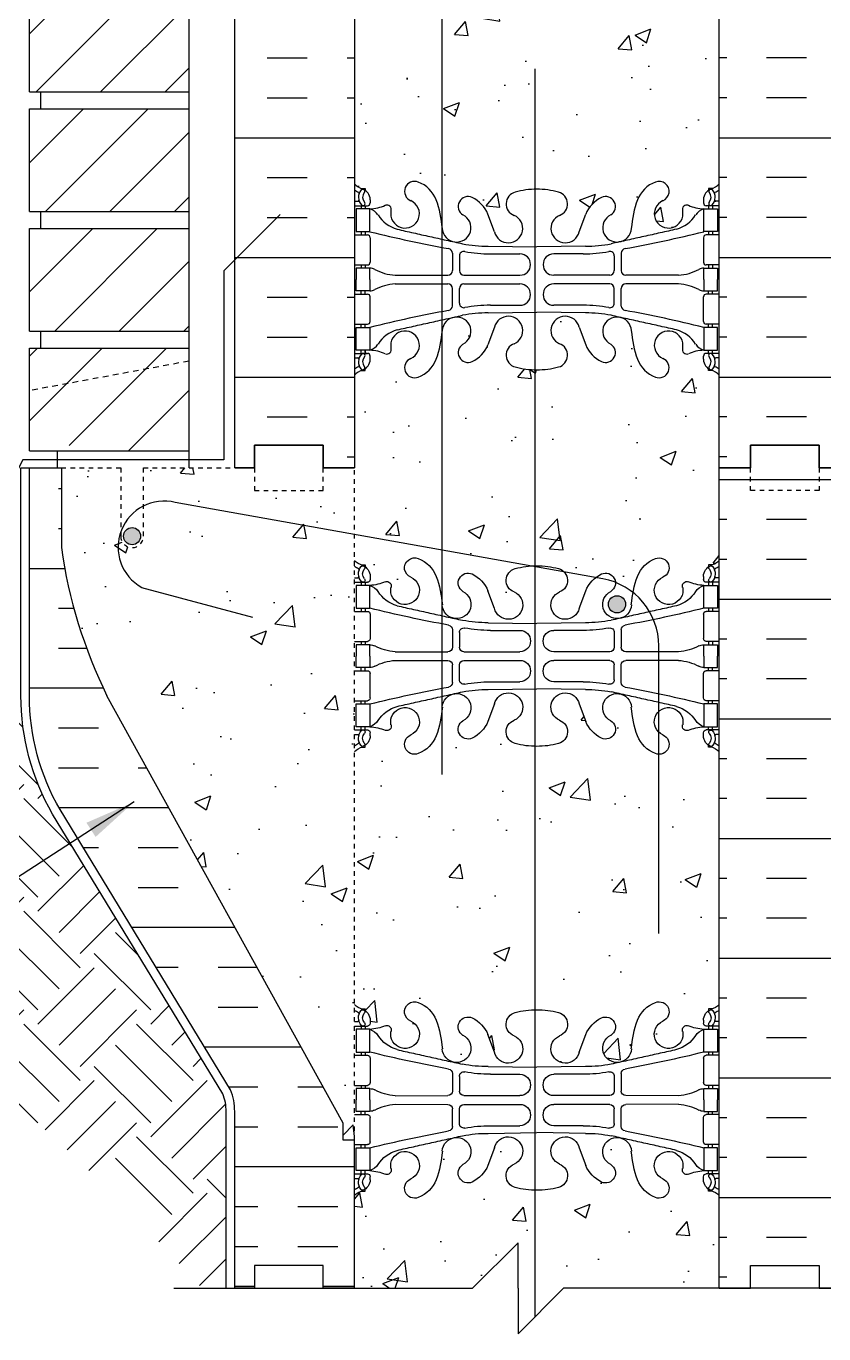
# Model space of a CAD drawing. Header units: inches. Extents: x 16 to 68.3, y 21.2 to 93.9.
# Drawn here: x 34.81 to 52.3, y 37.93 to 66.62 of the extents above; entities that cross this region are included whole.
import ezdxf

# ---------------------------------------------------------------- set-up
doc = ezdxf.new("R2010")
doc.units = ezdxf.units.IN
doc.header["$LTSCALE"] = 0.5
doc.header["$MEASUREMENT"] = 0
doc.linetypes.add('DASHED2', pattern=[0.375, 0.25, -0.125])
doc.linetypes.add('HIDDEN2', pattern=[0.1875, 0.125, -0.0625])
for name, color, linetype in [('HATCH', 12, 'Continuous'), ('Hidden2', 12, 'HIDDEN2'), ('line25', 2, 'Continuous'), ('LINE3', 3, 'Continuous'), ('LINE50', 5, 'Continuous'), ('LINE9', 9, 'Continuous'), ('TEXT', 4, 'Continuous'), ('Web_Edge', 9, 'Continuous')]:
    doc.layers.add(name, color=color, linetype=linetype)
doc.styles.add('DIM', font='romans.shx', dxfattribs={"width": 0.7})
doc.dimstyles.new('ext_12', dxfattribs={"dimscale": 12, "dimtxt": 0.09375, "dimasz": 0.09375, "dimexe": 0.09375, "dimexo": 0.0625, "dimgap": 0.0625, "dimtad": 1, "dimdec": 1, "dimzin": 3, "dimdsep": 46, "dimlunit": 4, "dimtxsty": 'DIM', "dimcen": 0.09, "dimdle": 0.09375, "dimclrt": 4, "dimadec": 0, "dimazin": 0, "dimtfac": 1, "dimtdec": 1, "dimtmove": 2, "dimatfit": 3, "dimfxl": 0, "dimfrac": 2, "dimtolj": 1, "dimtzin": 0, "dimarcsym": 0})

# ---------------------------------------------------------------- blocks, each defined once
blk = doc.blocks.new('8 web')
at = {"layer": 'Web_Edge'}
for p, q in [((-3.854, 6.868), (-3.764, 6.868)), ((-3.764, 6.868), (-3.764, 6.827)), ((-3.654, 6.619), (-3.654, 6.552)), ((3.654, 6.619), (3.654, 6.552)), ((3.854, 6.868), (3.764, 6.868)), ((3.764, 6.868), (3.764, 6.827)), ((-4, 6.589), (-3.922, 6.589)), ((-4, 6.489), (-3.716, 6.489)), ((-3.854, 6.489), (-3.854, 6.419)), ((-3.764, 6.489), (-3.764, 6.419)), ((4, 6.489), (3.716, 6.489)), ((3.764, 6.489), (3.764, 6.419)), ((3.854, 6.489), (3.854, 6.419)), ((4, 6.589), (3.922, 6.589)), ((-0.929, 5.917), (-1.071, 6.304)), ((0.929, 5.917), (1.071, 6.304)), ((-4, 5.849), (-3.716, 5.849)), ((-3.854, 5.919), (-3.854, 5.849)), ((-3.764, 5.919), (-3.764, 5.849)), ((-3.654, 5.787), (-3.654, 5.252)), ((3.654, 5.787), (3.654, 5.252)), ((4, 5.849), (3.716, 5.849)), ((3.764, 5.919), (3.764, 5.849)), ((3.854, 5.919), (3.854, 5.849)), ((-1.067, 5.601), (0, 5.586)), ((1.067, 5.601), (0, 5.586)), ((-4, 5.189), (-3.716, 5.189)), ((-3.854, 5.189), (-3.854, 5.119)), ((-3.764, 5.189), (-3.764, 5.119)), ((-1.852, 5.45), (-1.852, 5.065)), ((-1.699, 5.387), (-1.699, 5.065)), ((-1.019, 5.433), (-0.372, 5.433)), ((1.019, 5.433), (0.372, 5.433)), ((1.699, 5.387), (1.699, 5.065)), ((1.852, 5.45), (1.852, 5.065)), ((4, 5.189), (3.716, 5.189)), ((3.764, 5.189), (3.764, 5.119)), ((3.854, 5.189), (3.854, 5.119)), ((-3.106, 4.964), (-1.952, 4.965)), ((-1.599, 4.965), (-0.372, 4.965)), ((1.599, 4.965), (0.372, 4.965)), ((3.106, 4.964), (1.952, 4.965)), ((-3.854, 4.549), (-3.854, 4.619)), ((-3.764, 4.549), (-3.764, 4.619)), ((-3.106, 4.775), (-1.952, 4.774)), ((-1.852, 4.289), (-1.852, 4.674)), ((-1.699, 4.351), (-1.699, 4.674)), ((-1.599, 4.774), (-0.372, 4.774)), ((1.599, 4.774), (0.372, 4.774)), ((1.699, 4.351), (1.699, 4.674)), ((1.852, 4.289), (1.852, 4.674)), ((3.106, 4.775), (1.952, 4.774)), ((3.764, 4.549), (3.764, 4.619)), ((3.854, 4.549), (3.854, 4.619)), ((-4, 4.549), (-3.716, 4.549)), ((-3.654, 3.952), (-3.654, 4.487)), ((-1.019, 4.305), (-0.372, 4.305)), ((1.019, 4.305), (0.372, 4.305)), ((3.654, 3.952), (3.654, 4.487)), ((4, 4.549), (3.716, 4.549)), ((-1.067, 4.138), (0, 4.153)), ((1.067, 4.138), (0, 4.153)), ((-4, 3.889), (-3.716, 3.889)), ((-3.854, 3.819), (-3.854, 3.889)), ((-3.764, 3.819), (-3.764, 3.889)), ((-0.929, 3.822), (-1.071, 3.435)), ((0.929, 3.822), (1.071, 3.435)), ((4, 3.889), (3.716, 3.889)), ((3.764, 3.819), (3.764, 3.889)), ((3.854, 3.819), (3.854, 3.889)), ((-4, 3.249), (-3.716, 3.249)), ((-3.854, 3.249), (-3.854, 3.319)), ((-3.764, 3.249), (-3.764, 3.319)), ((-3.654, 3.119), (-3.654, 3.187)), ((3.654, 3.119), (3.654, 3.187)), ((4, 3.249), (3.716, 3.249)), ((3.764, 3.249), (3.764, 3.319)), ((3.854, 3.249), (3.854, 3.319)), ((-4, 3.149), (-3.922, 3.149)), ((-3.854, 2.871), (-3.764, 2.871)), ((-3.764, 2.871), (-3.764, 2.912)), ((3.764, 2.871), (3.764, 2.912)), ((3.854, 2.871), (3.764, 2.871)), ((4, 3.149), (3.922, 3.149)), ((-4, -3.149), (-3.922, -3.149)), ((-3.854, -2.871), (-3.764, -2.871)), ((-3.764, -2.871), (-3.764, -2.912)), ((-3.654, -3.119), (-3.654, -3.187)), ((3.654, -3.119), (3.654, -3.187)), ((3.854, -2.871), (3.764, -2.871)), ((3.764, -2.871), (3.764, -2.912)), ((4, -3.149), (3.922, -3.149)), ((-4, -3.249), (-3.716, -3.249)), ((-3.854, -3.249), (-3.854, -3.319)), ((-3.764, -3.249), (-3.764, -3.319)), ((-0.929, -3.822), (-1.071, -3.435)), ((0.929, -3.822), (1.071, -3.435)), ((4, -3.249), (3.716, -3.249)), ((3.764, -3.249), (3.764, -3.319)), ((3.854, -3.249), (3.854, -3.319)), ((-4, -3.889), (-3.716, -3.889)), ((-3.854, -3.819), (-3.854, -3.889)), ((-3.764, -3.819), (-3.764, -3.889)), ((-3.654, -3.952), (-3.654, -4.487)), ((3.654, -3.952), (3.654, -4.487)), ((4, -3.889), (3.716, -3.889)), ((3.764, -3.819), (3.764, -3.889)), ((3.854, -3.819), (3.854, -3.889)), ((-1.852, -4.289), (-1.852, -4.674)), ((-1.067, -4.138), (0, -4.153)), ((1.067, -4.138), (0, -4.153)), ((1.852, -4.289), (1.852, -4.674)), ((-4, -4.549), (-3.716, -4.549)), ((-3.854, -4.549), (-3.854, -4.619)), ((-3.764, -4.549), (-3.764, -4.619)), ((-1.699, -4.351), (-1.699, -4.674)), ((-1.019, -4.305), (-0.372, -4.305)), ((1.019, -4.305), (0.372, -4.305)), ((1.699, -4.351), (1.699, -4.674)), ((4, -4.549), (3.716, -4.549)), ((3.764, -4.549), (3.764, -4.619)), ((3.854, -4.549), (3.854, -4.619)), ((-3.106, -4.775), (-1.952, -4.774)), ((-1.599, -4.774), (-0.372, -4.774)), ((1.599, -4.774), (0.372, -4.774)), ((3.106, -4.775), (1.952, -4.774)), ((-3.854, -5.189), (-3.854, -5.119)), ((-3.764, -5.189), (-3.764, -5.119)), ((-3.106, -4.964), (-1.952, -4.965)), ((-1.852, -5.45), (-1.852, -5.065)), ((-1.699, -5.387), (-1.699, -5.065)), ((-1.599, -4.965), (-0.372, -4.965)), ((1.599, -4.965), (0.372, -4.965)), ((1.699, -5.387), (1.699, -5.065)), ((1.852, -5.45), (1.852, -5.065)), ((3.106, -4.964), (1.952, -4.965)), ((3.764, -5.189), (3.764, -5.119)), ((3.854, -5.189), (3.854, -5.119)), ((-4, -5.189), (-3.716, -5.189)), ((-3.654, -5.787), (-3.654, -5.252)), ((-1.019, -5.433), (-0.372, -5.433)), ((1.019, -5.433), (0.372, -5.433)), ((3.654, -5.787), (3.654, -5.252)), ((4, -5.189), (3.716, -5.189)), ((-1.067, -5.601), (0, -5.586)), ((1.067, -5.601), (0, -5.586)), ((-4, -5.849), (-3.716, -5.849)), ((-3.854, -5.919), (-3.854, -5.849)), ((-3.764, -5.919), (-3.764, -5.849)), ((-0.929, -5.917), (-1.071, -6.304)), ((0.929, -5.917), (1.071, -6.304)), ((4, -5.849), (3.716, -5.849)), ((3.764, -5.919), (3.764, -5.849)), ((3.854, -5.919), (3.854, -5.849)), ((-4, -6.489), (-3.716, -6.489)), ((-4, -6.589), (-3.922, -6.589)), ((-3.854, -6.489), (-3.854, -6.419)), ((-3.764, -6.489), (-3.764, -6.419)), ((-3.654, -6.619), (-3.654, -6.552)), ((3.654, -6.619), (3.654, -6.552)), ((4, -6.489), (3.716, -6.489)), ((3.764, -6.489), (3.764, -6.419)), ((3.854, -6.489), (3.854, -6.419)), ((4, -6.589), (3.922, -6.589)), ((-3.854, -6.868), (-3.764, -6.868)), ((-3.764, -6.868), (-3.764, -6.827)), ((3.764, -6.868), (3.764, -6.827)), ((3.854, -6.868), (3.764, -6.868))]:
    blk.add_line(p, q, dxfattribs=at)
for points in [[(-3.959, 5.919), (-3.659, 5.919), (-3.659, 6.419), (-3.959, 6.419)], [(3.959, 5.919), (3.659, 5.919), (3.659, 6.419), (3.959, 6.419)], [(-3.959, 3.819), (-3.659, 3.819), (-3.659, 3.319), (-3.959, 3.319)], [(3.959, 3.819), (3.659, 3.819), (3.659, 3.319), (3.959, 3.319)], [(-3.959, -3.819), (-3.659, -3.819), (-3.659, -3.319), (-3.959, -3.319)], [(3.959, -3.819), (3.659, -3.819), (3.659, -3.319), (3.959, -3.319)], [(-3.959, -5.919), (-3.659, -5.919), (-3.659, -6.419), (-3.959, -6.419)], [(3.959, -5.919), (3.659, -5.919), (3.659, -6.419), (3.959, -6.419)]]:
    blk.add_lwpolyline(points, close=True, dxfattribs=at)
for points in [[(-3.659, 4.869), (-3.659, 5.119), (-3.959, 5.119), (-3.959, 4.869)], [(3.659, 4.869), (3.659, 5.119), (3.959, 5.119), (3.959, 4.869)], [(-3.659, 4.869), (-3.659, 4.619), (-3.959, 4.619), (-3.959, 4.869)], [(3.659, 4.869), (3.659, 4.619), (3.959, 4.619), (3.959, 4.869)], [(-3.659, -4.869), (-3.659, -4.619), (-3.959, -4.619), (-3.959, -4.869)], [(-3.659, -4.869), (-3.659, -5.119), (-3.959, -5.119), (-3.959, -4.869)], [(3.659, -4.869), (3.659, -4.619), (3.959, -4.619), (3.959, -4.869)], [(3.659, -4.869), (3.659, -5.119), (3.959, -5.119), (3.959, -4.869)]]:
    blk.add_lwpolyline(points, dxfattribs=at)
for centre, radius, start, end in [((-3.654, 7.327), 0.5, 226.2109, 250.5288), ((-2.681, 6.804), 0.22, 68.1963, 248.1963), ((-2.839, 6.375), 0.677, 21.1239, 69.3197), ((2.839, 6.375), 0.677, 110.6803, 158.8761), ((2.681, 6.804), 0.22, 291.8037, 111.8037), ((3.654, 7.327), 0.5, 289.4712, 313.7891), ((-3.654, 7.327), 0.6, 234.7832, 245.0748), ((-3.922, 6.609), 0.0196, 269.4032, 15.4901), ((-3.66, 6.674), 0.25, 140.1145, 222.4609), ((-3.916, 6.764), 0.021, 343.464, 63.9957), ((-3.818, 6.805), 0.045, 321.448, 139.1879), ((-3.904, 6.619), 0.25, 0, 70.5288), ((-3.66, 6.674), 0.16, 140.0001, 222.4609), ((-2.89, 6.313), 0.314, 168.5886, 66.1916), ((-4.43, 5.81), 2.365, 4.3895, 20.0015), ((-1.507, 6.473), 0.217, 65.5264, 238.537), ((-1.758, 6.003), 0.75, 23.6938, 62.9705), ((-0.406, 6.529), 0.268, 104.7892, 250.0338), ((-0.012, 5.096), 1.754, 89.6229, 105.2918), ((0.012, 5.096), 1.754, 74.7082, 90.3771), ((0.406, 6.529), 0.268, 289.9662, 75.2108), ((1.758, 6.003), 0.75, 117.0295, 156.3062), ((1.507, 6.473), 0.217, 301.463, 114.4736), ((4.43, 5.81), 2.365, 159.9985, 175.6105), ((2.89, 6.313), 0.314, 113.8084, 11.4114), ((3.904, 6.619), 0.25, 109.4712, 180), ((3.818, 6.805), 0.045, 40.8121, 218.552), ((3.66, 6.674), 0.16, 317.5391, 39.9999), ((3.66, 6.674), 0.25, 317.5391, 39.8855), ((3.916, 6.764), 0.021, 116.0043, 196.536), ((3.922, 6.609), 0.0196, 164.5099, 270.5968), ((3.654, 7.327), 0.6, 294.9252, 305.2168), ((-3.812, 6.536), 0.045, 222.4609, 42.4609), ((-3.716, 6.552), 0.0625, 270, 0), ((-3.714, 7.415), 0.997, 273.1538, 293.1467), ((-3.781, 6.077), 0.364, 34.9775, 70.3387), ((-3.288, 6.408), 0.0968, 340.1551, 110.4331), ((3.288, 6.408), 0.0968, 69.5669, 199.8449), ((3.714, 7.415), 0.997, 246.8533, 266.8462), ((3.781, 6.077), 0.364, 109.6613, 145.0225), ((3.716, 6.552), 0.0625, 180, 270), ((3.812, 6.536), 0.045, 137.5391, 317.5391), ((-2.858, 6.688), 0.743, 212.7919, 253.8107), ((-1.759, 6.006), 0.314, 182.7357, 63.9348), ((-0.624, 5.99), 0.314, 193.4146, 66.1916), ((0.624, 5.99), 0.314, 113.8084, 346.5854), ((1.759, 6.006), 0.314, 116.0652, 357.2643), ((2.858, 6.688), 0.743, 286.1893, 327.2081), ((-3.716, 5.787), 0.0625, 0, 90), ((3.15, 33.34), 28.253, 256.0552, 259.6343), ((-3.15, 33.34), 28.253, 280.3657, 283.9448), ((3.716, 5.787), 0.0625, 90, 180), ((-1.952, 5.45), 0.1, 360, 79.6343), ((-1.599, 5.387), 0.1, 79.2546, 180), ((-1.072, 8.585), 2.984, 259.2546, 270.0995), ((-1.024, 8.417), 2.984, 259.2546, 270.0995), ((1.024, 8.417), 2.984, 269.9005, 280.7454), ((1.072, 8.585), 2.984, 269.9005, 280.7454), ((1.599, 5.387), 0.1, 0, 100.7454), ((1.952, 5.45), 0.1, 100.3657, 180), ((-3.716, 5.252), 0.0625, 270, 0), ((-0.372, 5.199), 0.234, 270, 90), ((0.372, 5.199), 0.234, 90, 270), ((3.716, 5.252), 0.0625, 180, 270), ((-3.663, 4.901), 0.219, 60.4937, 88.92), ((-3.021, 6.121), 1.16, 242.5844, 265.8032), ((-1.952, 5.065), 0.1, 270.0388, 360), ((-1.599, 5.065), 0.1, 180, 270), ((1.599, 5.065), 0.1, 270, 0), ((1.952, 5.065), 0.1, 180, 269.9612), ((3.021, 6.121), 1.16, 274.1968, 297.4156), ((3.663, 4.901), 0.219, 91.08, 119.5063), ((-3.663, 4.838), 0.219, 271.08, 299.5063), ((-3.021, 3.618), 1.16, 94.1968, 117.4156), ((-1.952, 4.674), 0.1, 0, 89.9612), ((-1.599, 4.674), 0.1, 90, 180), ((-0.372, 4.54), 0.234, 270, 90), ((0.372, 4.54), 0.234, 90, 270), ((1.599, 4.674), 0.1, 0, 90), ((1.952, 4.674), 0.1, 90.0388, 180), ((3.021, 3.618), 1.16, 62.5844, 85.8032), ((3.663, 4.838), 0.219, 240.4937, 268.92), ((-3.716, 4.487), 0.0625, 0, 90), ((-1.599, 4.351), 0.1, 180, 280.7454), ((-1.024, 1.322), 2.984, 89.9005, 100.7454), ((1.024, 1.322), 2.984, 79.2546, 90.0995), ((1.599, 4.351), 0.1, 259.2546, 0), ((3.716, 4.487), 0.0625, 90, 180), ((3.15, -23.601), 28.253, 100.3657, 103.9448), ((-1.759, 3.733), 0.314, 296.0652, 177.2643), ((-1.952, 4.289), 0.1, 280.3657, 0), ((-1.072, 1.154), 2.984, 89.9005, 100.7454), ((-0.624, 3.749), 0.314, 293.8084, 166.5854), ((0.624, 3.749), 0.314, 13.4146, 246.1916), ((1.072, 1.154), 2.984, 79.2546, 90.0995), ((1.759, 3.733), 0.314, 2.7357, 243.9348), ((1.952, 4.289), 0.1, 180, 259.6343), ((-3.15, -23.601), 28.253, 76.0552, 79.6343), ((-3.716, 3.952), 0.0625, 270, 0), ((-2.858, 3.051), 0.743, 106.1893, 147.2081), ((-2.89, 3.426), 0.314, 293.8084, 191.4114), ((-4.43, 3.929), 2.365, 339.9985, 355.6105), ((4.43, 3.929), 2.365, 184.3895, 200.0015), ((2.89, 3.426), 0.314, 348.5886, 246.1916), ((2.858, 3.051), 0.743, 32.7919, 73.8107), ((3.716, 3.952), 0.0625, 180, 270), ((-3.781, 3.662), 0.364, 289.6613, 325.0225), ((-1.507, 3.266), 0.217, 121.463, 294.4736), ((-0.406, 3.21), 0.268, 109.9662, 255.2108), ((0.406, 3.21), 0.268, 284.7892, 70.0338), ((1.507, 3.266), 0.217, 245.5264, 58.537), ((3.781, 3.662), 0.364, 214.9775, 250.3387), ((-3.66, 3.065), 0.25, 137.5391, 219.8855), ((-3.812, 3.203), 0.045, 317.5391, 137.5391), ((-3.66, 3.065), 0.16, 137.5391, 219.9999), ((-3.716, 3.187), 0.0625, 360, 90), ((-3.714, 2.324), 0.997, 66.8533, 86.8462), ((-3.288, 3.331), 0.0968, 249.5669, 19.8449), ((-1.758, 3.736), 0.75, 297.0295, 336.3062), ((1.758, 3.736), 0.75, 203.6938, 242.9705), ((3.288, 3.331), 0.0968, 160.1551, 290.4331), ((3.714, 2.324), 0.997, 93.1538, 113.1467), ((3.716, 3.187), 0.0625, 90, 180), ((3.812, 3.203), 0.045, 42.4609, 222.4609), ((3.66, 3.065), 0.16, 320.0001, 42.4609), ((3.66, 3.065), 0.25, 320.1145, 42.4609), ((-3.654, 2.412), 0.6, 114.9252, 125.2168), ((-3.654, 2.412), 0.5, 109.4712, 133.7891), ((-3.922, 3.13), 0.0196, 344.5099, 90.5968), ((-3.916, 2.975), 0.021, 296.0043, 16.536), ((-3.818, 2.934), 0.045, 220.8121, 38.552), ((-3.904, 3.119), 0.25, 289.4712, 360), ((-2.681, 2.935), 0.22, 111.8037, 291.8037), ((-2.839, 3.364), 0.677, 290.6803, 338.8761), ((-0.012, 4.643), 1.754, 254.7082, 270.3771), ((0.012, 4.643), 1.754, 269.6229, 285.2918), ((2.839, 3.364), 0.677, 201.1239, 249.3197), ((2.681, 2.935), 0.22, 248.1963, 68.1963), ((3.904, 3.119), 0.25, 180, 250.5288), ((3.818, 2.934), 0.045, 141.448, 319.1879), ((3.654, 2.412), 0.5, 46.2109, 70.5288), ((3.916, 2.975), 0.021, 163.464, 243.9957), ((3.922, 3.13), 0.0196, 89.4032, 195.4901), ((3.654, 2.412), 0.6, 54.7832, 65.0748), ((-3.654, -2.412), 0.5, 226.2109, 250.5288), ((-2.681, -2.935), 0.22, 68.1963, 248.1963), ((-2.839, -3.364), 0.677, 21.1239, 69.3197), ((2.839, -3.364), 0.677, 110.6803, 158.8761), ((2.681, -2.935), 0.22, 291.8037, 111.8037), ((3.654, -2.412), 0.5, 289.4712, 313.7891), ((-3.654, -2.412), 0.6, 234.7832, 245.0748), ((-3.922, -3.13), 0.0196, 269.4032, 15.4901), ((-3.66, -3.065), 0.25, 140.1145, 222.4609), ((-3.916, -2.975), 0.021, 343.464, 63.9957), ((-3.818, -2.934), 0.045, 321.448, 139.1879), ((-3.904, -3.119), 0.25, 0, 70.5288), ((-3.66, -3.065), 0.16, 140.0001, 222.4609), ((-2.89, -3.426), 0.314, 168.5886, 66.1916), ((-4.43, -3.929), 2.365, 4.3895, 20.0015), ((-1.507, -3.266), 0.217, 65.5264, 238.537), ((-1.758, -3.736), 0.75, 23.6938, 62.9705), ((-0.406, -3.21), 0.268, 104.7892, 250.0338), ((-0.012, -4.643), 1.754, 89.6229, 105.2918), ((0.012, -4.643), 1.754, 74.7082, 90.3771), ((0.406, -3.21), 0.268, 289.9662, 75.2108), ((1.758, -3.736), 0.75, 117.0295, 156.3062), ((1.507, -3.266), 0.217, 301.463, 114.4736), ((4.43, -3.929), 2.365, 159.9985, 175.6105), ((2.89, -3.426), 0.314, 113.8084, 11.4114), ((3.904, -3.119), 0.25, 109.4712, 180), ((3.818, -2.934), 0.045, 40.8121, 218.552), ((3.66, -3.065), 0.16, 317.5391, 39.9999), ((3.66, -3.065), 0.25, 317.5391, 39.8855), ((3.916, -2.975), 0.021, 116.0043, 196.536), ((3.922, -3.13), 0.0196, 164.5099, 270.5968), ((3.654, -2.412), 0.6, 294.9252, 305.2168), ((-3.812, -3.203), 0.045, 222.4609, 42.4609), ((-3.716, -3.187), 0.0625, 270, 0), ((-3.714, -2.324), 0.997, 273.1538, 293.1467), ((-3.781, -3.662), 0.364, 34.9775, 70.3387), ((-3.288, -3.331), 0.0968, 340.1551, 110.4331), ((3.288, -3.331), 0.0968, 69.5669, 199.8449), ((3.714, -2.324), 0.997, 246.8533, 266.8462), ((3.781, -3.662), 0.364, 109.6613, 145.0225), ((3.716, -3.187), 0.0625, 180, 270), ((3.812, -3.203), 0.045, 137.5391, 317.5391), ((-2.858, -3.051), 0.743, 212.7919, 253.8107), ((-1.759, -3.733), 0.314, 182.7357, 63.9348), ((-0.624, -3.749), 0.314, 193.4146, 66.1916), ((0.624, -3.749), 0.314, 113.8084, 346.5854), ((1.759, -3.733), 0.314, 116.0652, 357.2643), ((2.858, -3.051), 0.743, 286.1893, 327.2081), ((-3.716, -3.952), 0.0625, 0, 90), ((3.15, 23.601), 28.253, 256.0552, 259.6343), ((-3.15, 23.601), 28.253, 280.3657, 283.9448), ((3.716, -3.952), 0.0625, 90, 180), ((-1.952, -4.289), 0.1, 360, 79.6343), ((-1.599, -4.351), 0.1, 79.2546, 180), ((-1.072, -1.154), 2.984, 259.2546, 270.0995), ((-1.024, -1.322), 2.984, 259.2546, 270.0995), ((1.024, -1.322), 2.984, 269.9005, 280.7454), ((1.072, -1.154), 2.984, 269.9005, 280.7454), ((1.599, -4.351), 0.1, 0, 100.7454), ((1.952, -4.289), 0.1, 100.3657, 180), ((-3.716, -4.487), 0.0625, 270, 0), ((-0.372, -4.54), 0.234, 270, 90), ((0.372, -4.54), 0.234, 90, 270), ((3.716, -4.487), 0.0625, 180, 270), ((-3.663, -4.838), 0.219, 60.4937, 88.92), ((-3.021, -3.618), 1.16, 242.5844, 265.8032), ((-1.952, -4.674), 0.1, 270.0388, 360), ((-1.599, -4.674), 0.1, 180, 270), ((1.599, -4.674), 0.1, 270, 0), ((1.952, -4.674), 0.1, 180, 269.9612), ((3.021, -3.618), 1.16, 274.1968, 297.4156), ((3.663, -4.838), 0.219, 91.08, 119.5063), ((-3.663, -4.901), 0.219, 271.08, 299.5063), ((-3.021, -6.121), 1.16, 94.1968, 117.4156), ((-1.952, -5.065), 0.1, 0, 89.9612), ((-1.599, -5.065), 0.1, 90, 180), ((-0.372, -5.199), 0.234, 270, 90), ((0.372, -5.199), 0.234, 90, 270), ((1.599, -5.065), 0.1, 0, 90), ((1.952, -5.065), 0.1, 90.0388, 180), ((3.021, -6.121), 1.16, 62.5844, 85.8032), ((3.663, -4.901), 0.219, 240.4937, 268.92), ((-3.716, -5.252), 0.0625, 0, 90), ((-1.952, -5.45), 0.1, 280.3657, 0), ((-1.599, -5.387), 0.1, 180, 280.7454), ((-1.024, -8.417), 2.984, 89.9005, 100.7454), ((1.024, -8.417), 2.984, 79.2546, 90.0995), ((1.599, -5.387), 0.1, 259.2546, 0), ((1.952, -5.45), 0.1, 180, 259.6343), ((3.716, -5.252), 0.0625, 90, 180), ((3.15, -33.34), 28.253, 100.3657, 103.9448), ((-1.759, -6.006), 0.314, 296.0652, 177.2643), ((-1.072, -8.585), 2.984, 89.9005, 100.7454), ((-0.624, -5.99), 0.314, 293.8084, 166.5854), ((0.624, -5.99), 0.314, 13.4146, 246.1916), ((1.072, -8.585), 2.984, 79.2546, 90.0995), ((1.759, -6.006), 0.314, 2.7357, 243.9348), ((-3.15, -33.34), 28.253, 76.0552, 79.6343), ((-3.716, -5.787), 0.0625, 270, 0), ((-2.858, -6.688), 0.743, 106.1893, 147.2081), ((-2.89, -6.313), 0.314, 293.8084, 191.4114), ((-4.43, -5.81), 2.365, 339.9985, 355.6105), ((4.43, -5.81), 2.365, 184.3895, 200.0015), ((2.89, -6.313), 0.314, 348.5886, 246.1916), ((2.858, -6.688), 0.743, 32.7919, 73.8107), ((3.716, -5.787), 0.0625, 180, 270), ((-3.781, -6.077), 0.364, 289.6613, 325.0225), ((-1.507, -6.473), 0.217, 121.463, 294.4736), ((-1.758, -6.003), 0.75, 297.0295, 336.3062), ((-0.406, -6.529), 0.268, 109.9662, 255.2108), ((0.406, -6.529), 0.268, 284.7892, 70.0338), ((1.758, -6.003), 0.75, 203.6938, 242.9705), ((1.507, -6.473), 0.217, 245.5264, 58.537), ((3.781, -6.077), 0.364, 214.9775, 250.3387), ((-3.922, -6.609), 0.0196, 344.5099, 90.5968), ((-3.66, -6.674), 0.25, 137.5391, 219.8855), ((-3.812, -6.536), 0.045, 317.5391, 137.5391), ((-3.66, -6.674), 0.16, 137.5391, 219.9999), ((-3.716, -6.552), 0.0625, 360, 90), ((-3.714, -7.415), 0.997, 66.8533, 86.8462), ((-3.288, -6.408), 0.0968, 249.5669, 19.8449), ((3.288, -6.408), 0.0968, 160.1551, 290.4331), ((3.714, -7.415), 0.997, 93.1538, 113.1467), ((3.716, -6.552), 0.0625, 90, 180), ((3.812, -6.536), 0.045, 42.4609, 222.4609), ((3.66, -6.674), 0.16, 320.0001, 42.4609), ((3.66, -6.674), 0.25, 320.1145, 42.4609), ((3.922, -6.609), 0.0196, 89.4032, 195.4901), ((-3.654, -7.327), 0.6, 114.9252, 125.2168), ((-3.654, -7.327), 0.5, 109.4712, 133.7891), ((-3.916, -6.764), 0.021, 296.0043, 16.536), ((-3.818, -6.805), 0.045, 220.8121, 38.552), ((-3.904, -6.619), 0.25, 289.4712, 360), ((-2.681, -6.804), 0.22, 111.8037, 291.8037), ((-2.839, -6.375), 0.677, 290.6803, 338.8761), ((-0.012, -5.096), 1.754, 254.7082, 270.3771), ((0.012, -5.096), 1.754, 269.6229, 285.2918), ((2.839, -6.375), 0.677, 201.1239, 249.3197), ((2.681, -6.804), 0.22, 248.1963, 68.1963), ((3.904, -6.619), 0.25, 180, 250.5288), ((3.818, -6.805), 0.045, 141.448, 319.1879), ((3.654, -7.327), 0.5, 46.2109, 70.5288), ((3.916, -6.764), 0.021, 163.464, 243.9957), ((3.654, -7.327), 0.6, 54.7832, 65.0748)]:
    blk.add_arc(centre, radius, start, end, dxfattribs=at)
for points in [[(-3.066, 5.974), (-1.628, 5.654)], [(3.066, 5.974), (1.628, 5.654)], [(-3.066, 3.765), (-1.628, 4.085)], [(3.066, 3.765), (1.628, 4.085)], [(-3.066, -3.765), (-1.628, -4.085)], [(3.066, -3.765), (1.628, -4.085)], [(-3.066, -5.974), (-1.628, -5.654)], [(3.066, -5.974), (1.628, -5.654)]]:
    blk.add_open_spline(points, degree=1, dxfattribs=at)

msp = doc.modelspace()

# ---------------------------------------------------------------- hatches: boundary and pattern name
at = {"layer": 'HATCH'}
h = msp.add_hatch(dxfattribs=at)
h.set_pattern_fill('ANSI31', color=256, scale=8, style=0)
h.set_pattern_definition([(45, (-75.6412, -97.8116), (-0.707107, 0.707107), [])])
h.paths.add_polyline_path([(38.381, 92.933), (34.881, 92.933), (34.881, 91.433), (38.381, 91.433)])
h.paths.add_polyline_path([(38.381, 91.058), (34.881, 91.058), (34.881, 90.02), (37.825, 90.02), (38.381, 90.02)])
h.paths.add_polyline_path([(38.381, 90.02), (37.825, 90.02), (34.881, 90.02), (34.881, 88.808), (38.381, 88.808)])
h.paths.add_polyline_path([(38.381, 88.433), (34.881, 88.433), (34.881, 86.183), (38.381, 86.183)])
h.paths.add_polyline_path([(38.381, 85.808), (34.881, 85.808), (34.881, 83.558), (38.381, 83.558)])
h.paths.add_polyline_path([(38.381, 83.183), (34.881, 83.183), (34.881, 80.933), (38.381, 80.933)])
h.paths.add_polyline_path([(38.381, 80.558), (34.881, 80.558), (34.881, 78.308), (38.381, 78.308)])
h.paths.add_polyline_path([(38.381, 77.933), (34.881, 77.933), (34.881, 75.683), (38.381, 75.683), (38.381, 76.558), (38.38, 76.619), (38.381, 76.683), (38.376, 76.742), (38.381, 76.808)])
h.paths.add_polyline_path([(38.381, 75.308), (34.881, 75.308), (34.881, 73.058), (38.381, 73.058)])
h.paths.add_polyline_path([(38.381, 72.683), (34.881, 72.683), (34.881, 70.433), (38.381, 70.433)])
h.paths.add_polyline_path([(38.381, 70.058), (34.881, 70.058), (34.881, 68.637), (37.825, 68.637), (38.381, 68.637)])
h.paths.add_polyline_path([(38.381, 68.637), (37.825, 68.637), (34.881, 68.637), (34.881, 67.808), (38.381, 67.808)])
h.paths.add_polyline_path([(38.381, 67.433), (36.381, 67.433), (34.881, 67.433), (34.881, 65.183), (38.381, 65.183)])
h.paths.add_polyline_path([(38.381, 64.808), (34.881, 64.808), (34.881, 62.558), (38.381, 62.558)])
h.paths.add_polyline_path([(38.381, 62.183), (34.881, 62.183), (34.881, 59.933), (38.381, 59.933)])
h.paths.add_polyline_path([(38.381, 59.558), (34.881, 59.558), (34.881, 57.933), (35.327, 57.671), (35.939, 57.308), (38.381, 57.308)])
h = msp.add_hatch(dxfattribs=at)
h.set_pattern_fill('INSUL', color=256, scale=7, style=0)
h.set_pattern_definition([(0, (-2884.1558, -340.0766), (0, 2.625), []), (0, (-2884.1558, -339.2016), (0, 2.625), [0.875, -0.875]), (0, (-2884.1558, -338.3266), (0, 2.625), [0.875, -0.875])])
h.paths.add_polyline_path([(39.381, 56.933), (39.818, 56.933), (39.818, 57.433), (41.318, 57.433), (41.318, 56.933), (42.006, 56.933), (42.006, 74.933), (41.318, 74.933), (41.318, 75.433), (39.818, 75.433), (39.818, 74.933), (39.381, 74.933)])
h = msp.add_hatch(dxfattribs=at)
h.set_pattern_fill('INSUL', color=256, scale=7, style=0)
h.set_pattern_definition([(180, (2976.1673, -340.0766), (0, 2.625), []), (180, (2976.1673, -339.2016), (0, 2.625), [0.875, -0.875]), (180, (2976.1673, -338.3266), (0, 2.625), [0.875, -0.875])])
h.paths.add_polyline_path([(52.631, 56.933), (52.193, 56.933), (52.193, 57.433), (50.693, 57.433), (50.693, 56.933), (50.006, 56.933), (50.006, 74.933), (50.693, 74.933), (50.693, 75.433), (52.193, 75.433), (52.193, 74.933), (52.631, 74.933)])
h = msp.add_hatch(dxfattribs=at)
h.set_pattern_fill('AR-CONC', color=256, scale=0.5, style=0)
h.paths.add_polyline_path([(46.017, 67.186, 0.416315), (45.569, 66.977, 0.520567), (45.202, 66.977, 0.520567), (44.846, 66.977, 0.520567), (44.531, 67.037, 0.520567), (44.235, 67.037, 0.520567), (43.919, 67.037, 0.520567), (43.485, 67.037, 0.520567), (43.13, 67.037, 0.520567), (42.637, 67.037, 0.520567), (42.302, 67.037, 0.269542), (42.006, 67.174), (42.006, 63.16, 0.088416), (42.152, 63.062), (42.242, 63.062), (42.242, 63.021, -0.249069), (42.352, 62.813), (42.352, 62.746, -0.414214), (42.289, 62.683), (42.242, 62.683), (42.242, 62.613), (42.347, 62.613, 0.085348), (42.676, 62.689, -0.669601), (42.809, 62.569, 2.087231), (43.243, 62.794, -1), (43.406, 63.202, -0.21345), (43.798, 62.813, -0.069923), (43.935, 62.169, 1.702394), (44.385, 62.482, -0.940793), (44.588, 62.865, -0.173075), (44.934, 62.498), (45.077, 62.111, 1.612474), (45.509, 62.471, -0.734872), (45.532, 62.982, -0.068475), (46.006, 63.044, -0.001645), (46.017, 63.044)])
h = msp.add_hatch(dxfattribs=at)
h.set_pattern_fill('AR-CONC', color=256, scale=0.5, style=0)
h.paths.add_polyline_path([(50.006, 67.191, 0.094524), (49.892, 67.127, 0.520567), (49.418, 67.127, 0.520567), (49.138, 67.127, 0.520567), (48.703, 67.011, 0.520567), (48.258, 67.011, 0.520567), (48.045, 67.011, 0.205872), (48.006, 67.036, 0.205872), (47.966, 67.011, 0.520567), (47.753, 67.011, 0.520567), (47.309, 67.011, 0.520567), (46.874, 67.127, 0.520567), (46.594, 67.127, 0.520567), (46.12, 67.127, 0.085683), (46.017, 67.186), (46.017, 63.044, -0.066822), (46.48, 62.982, -0.734872), (46.503, 62.471, 1.612474), (46.935, 62.111), (47.077, 62.498, -0.173075), (47.423, 62.865, -0.940793), (47.627, 62.482, 1.702394), (48.076, 62.169, -0.069923), (48.213, 62.813, -0.21345), (48.605, 63.202, -1), (48.769, 62.794, 2.087231), (49.203, 62.569, -0.669601), (49.335, 62.689, 0.085348), (49.665, 62.613), (49.77, 62.613), (49.77, 62.683), (49.722, 62.683, -0.414214), (49.66, 62.746), (49.66, 62.813, -0.249069), (49.77, 63.021), (49.77, 63.062), (49.86, 63.062, 0.088416), (50.006, 63.16)])
h = msp.add_hatch(dxfattribs=at)
h.set_pattern_fill('AR-CONC', color=256, scale=0.5, style=0)
h.paths.add_polyline_path([(46.017, 59.083, -0.001645), (46.006, 59.083, -0.068475), (45.532, 59.145, -0.734872), (45.509, 59.656, 1.612474), (45.077, 60.016), (44.934, 59.629, -0.16372), (44.612, 59.275, -1.059167), (44.406, 59.657, 1.629604), (43.935, 59.958, -0.06598), (43.811, 59.349, -0.227838), (43.406, 58.925, -1), (43.243, 59.333, 2.087231), (42.809, 59.558, -0.669601), (42.676, 59.438, 0.085348), (42.347, 59.513), (42.242, 59.513), (42.242, 59.443), (42.289, 59.443, -0.414214), (42.352, 59.381), (42.352, 59.313, -0.249069), (42.242, 59.106), (42.242, 59.065), (42.152, 59.065, 0.088416), (42.006, 58.967), (42.006, 56.933), (42.006, 55.472), (45.882, 54.779, -0.017584), (46.006, 54.783, -0.001645), (46.017, 54.783)])
h = msp.add_hatch(dxfattribs=at)
h.set_pattern_fill('AR-CONC', color=256, scale=0.5, style=0)
h.paths.add_polyline_path([(48.605, 58.925, -0.227838), (48.201, 59.349, -0.06598), (48.076, 59.958, 1.629604), (47.605, 59.657, -1.059167), (47.399, 59.275, -0.16372), (47.077, 59.629), (46.935, 60.016, 1.612474), (46.503, 59.656, -0.734872), (46.48, 59.145, -0.066822), (46.017, 59.083), (46.017, 54.783, -0.066822), (46.48, 54.721, -0.132789), (46.601, 54.651), (47.301, 54.526, -0.039118), (47.399, 54.591, -0.566098), (47.73, 54.42, -0.074441), (48.115, 54.197, -0.035012), (48.201, 54.517, -0.227838), (48.605, 54.941, -1), (48.769, 54.532, 2.087231), (49.203, 54.308, -0.669601), (49.335, 54.428, 0.085348), (49.665, 54.352), (49.77, 54.352), (49.77, 54.422), (49.722, 54.422, -0.414214), (49.66, 54.485), (49.66, 54.552, -0.249069), (49.77, 54.759), (49.77, 54.801), (49.86, 54.801, 0.088416), (50.006, 54.898), (50.006, 56.933), (50.006, 58.967, 0.088416), (49.86, 59.065), (49.77, 59.065), (49.77, 59.106, -0.249069), (49.66, 59.313), (49.66, 59.381, -0.414214), (49.722, 59.443), (49.77, 59.443), (49.77, 59.513), (49.665, 59.513, 0.085348), (49.335, 59.438, -0.669601), (49.203, 59.558, 2.087231), (48.769, 59.333, -1)])
h = msp.add_hatch(dxfattribs=at)
h.set_pattern_fill('INSUL', color=256, scale=7, style=0)
h.set_pattern_definition([(180, (2976.1673, -358.0766), (0, 2.625), []), (180, (2976.1673, -357.2016), (0, 2.625), [0.875, -0.875]), (180, (2976.1673, -356.3266), (0, 2.625), [0.875, -0.875])])
h.paths.add_polyline_path([(52.631, 38.933), (52.193, 38.933), (52.193, 39.433), (50.693, 39.433), (50.693, 38.933), (50.006, 38.933), (50.006, 56.933), (50.693, 56.933), (50.693, 57.433), (52.193, 57.433), (52.193, 56.933), (52.631, 56.933)])
h = msp.add_hatch(dxfattribs=at)
h.set_pattern_fill('INSUL', color=256, scale=7, style=0)
h.set_pattern_definition([(0, (-2960.485, -383.6494), (0, 2.625), []), (0, (-2960.485, -382.7744), (0, 2.625), [0.875, -0.875]), (0, (-2960.485, -381.8994), (0, 2.625), [0.875, -0.875])])
h.paths.add_polyline_path([(36.581, 51.933, -0.079579), (35.581, 55.183), (35.581, 56.933), (34.881, 56.933), (34.881, 51.933, 0.131652), (35.551, 49.433), (39.289, 43.283, -0.10438), (39.381, 42.808), (39.381, 38.933), (39.818, 38.933), (39.818, 39.433), (41.318, 39.433), (41.318, 38.933), (42.006, 38.933), (42.006, 42.183), (41.756, 42.183), (41.756, 42.558)])
h = msp.add_hatch(dxfattribs=at)
h.set_pattern_fill('AR-CONC', color=256, scale=0.5, style=0)
h.set_pattern_definition([(50, (75.5901, 19.0505), (3.5863, -0.31376), [0.375, -4.125]), (355, (75.59, 19.0505), (-0.69376, 3.76096), [0.3, -3.3]), (100.4514, (75.889, 19.0244), (2.89255, 3.4472), [0.3187, -3.5057]), (46.184, (75.59, 20.0505), (5.3362, -0.8276), [0.5625, -6.1875]), (96.636, (76.035, 19.9816), (4.6733, 4.8706), [0.47805, -5.25856]), (351.184, (75.59, 20.0505), (4.6733, 4.8706), [0.45, -4.95]), (21, (76.0901, 19.8005), (2.98454, -2.0131), [0.375, -4.125]), (326, (76.09, 19.8005), (1.21658, 3.62575), [0.3, -3.3]), (71.4514, (76.339, 19.6328), (4.20111, 1.61265), [0.3187, -3.5057]), (37.5, (75.5901, 19.0505), (0.0608, 1.66447), [0, -3.26, 0, -3.35, 0, -3.3125]), (7.5, (75.5901, 19.0505), (1.31535, 1.97206), [0, -1.91, 0, -3.185, 0, -1.2625]), (327.5, (74.4751, 19.0505), (2.669112, -0.112774), [0, -1.25, 0, -3.9, 0, -5.175]), (317.5, (73.9751, 19.0505), (2.91593, 0.50052), [0, -1.625, 0, -2.59, 0, -3.675])])
h.paths.add_polyline_path([(42.006, 56.933), (41.318, 56.933), (41.318, 56.433), (39.818, 56.433), (39.818, 56.933), (39.381, 56.933), (38.462, 56.933), (38.49, 56.796), (38.191, 56.817), (38.285, 56.933), (37.381, 56.933), (37.381, 55.433, -1), (36.881, 55.433), (36.881, 56.933), (35.581, 56.933), (35.581, 55.183, 0.079579), (36.581, 51.933), (41.756, 42.558), (41.756, 42.183), (42.006, 42.183)])
h = msp.add_hatch(dxfattribs=at)
h.set_pattern_fill('AR-CONC', color=256, scale=0.5, style=0)
h.paths.add_polyline_path([(45.532, 54.721, -0.05083), (45.882, 54.779), (42.006, 55.472), (42.006, 54.898, 0.088416), (42.152, 54.801), (42.242, 54.801), (42.242, 54.759, -0.249069), (42.352, 54.552), (42.352, 54.485, -0.414214), (42.289, 54.422), (42.242, 54.422), (42.242, 54.352), (42.347, 54.352, 0.085348), (42.676, 54.428, -0.669601), (42.809, 54.308, 2.087231), (43.243, 54.532, -1), (43.406, 54.941, -0.227838), (43.811, 54.517, -0.06598), (43.935, 53.908, 1.629604), (44.406, 54.209, -1.059167), (44.612, 54.591, -0.16372), (44.934, 54.237), (45.077, 53.85, 1.612474), (45.509, 54.21, -0.734872)])
h = msp.add_hatch(dxfattribs=at)
h.set_pattern_fill('AR-CONC', color=256, scale=0.5, style=0)
h.paths.add_polyline_path([(47.077, 54.237, -0.123809), (47.301, 54.526), (46.601, 54.651, -0.548553), (46.503, 54.21, 1.612474), (46.935, 53.85)])
h = msp.add_hatch(dxfattribs=at)
h.set_pattern_fill('AR-CONC', color=256, scale=0.5, style=0)
h.paths.add_polyline_path([(46.017, 50.822, -0.001645), (46.006, 50.822, -0.068475), (45.532, 50.884, -0.734872), (45.509, 51.395, 1.612474), (45.077, 51.754), (44.934, 51.368, -0.173075), (44.588, 51.001, -0.940793), (44.385, 51.384, 1.753171), (43.934, 51.681, -0.068226), (43.798, 51.053, -0.21345), (43.406, 50.664, -1), (43.243, 51.072, 2.087231), (42.809, 51.297, -0.638777), (42.684, 51.174, 0.087457), (42.347, 51.252), (42.242, 51.252), (42.242, 51.182), (42.289, 51.182, -0.414214), (42.352, 51.12), (42.352, 51.052, -0.249069), (42.242, 50.845), (42.242, 50.803), (42.152, 50.803, 0.088416), (42.006, 50.706), (42.006, 45.16, 0.088416), (42.152, 45.062), (42.242, 45.062), (42.242, 45.021, -0.249069), (42.352, 44.813), (42.352, 44.746, -0.414214), (42.289, 44.683), (42.242, 44.683), (42.242, 44.613), (42.347, 44.613, 0.087457), (42.684, 44.692, -0.638777), (42.809, 44.569, 2.087231), (43.243, 44.794, -1), (43.406, 45.202, -0.21345), (43.798, 44.813, -0.068226), (43.934, 44.185, 1.753171), (44.385, 44.482, -0.940793), (44.588, 44.865, -0.173075), (44.934, 44.498), (45.077, 44.111, 1.612474), (45.509, 44.471, -0.734872), (45.532, 44.982, -0.068475), (46.006, 45.044, -0.001645), (46.017, 45.044)])
h = msp.add_hatch(dxfattribs=at)
h.set_pattern_fill('AR-CONC', color=256, scale=0.5, style=0)
h.paths.add_polyline_path([(50.006, 50.706, 0.088416), (49.86, 50.803), (49.77, 50.803), (49.77, 50.845, -0.249069), (49.66, 51.052), (49.66, 51.12, -0.414214), (49.722, 51.182), (49.77, 51.182), (49.77, 51.252), (49.665, 51.252, 0.087457), (49.328, 51.174, -0.638777), (49.203, 51.297, 0.731634), (48.68, 51.587), (48.68, 51.131, 0.085476), (48.769, 51.072, -1), (48.605, 50.664, -0.21345), (48.213, 51.053, -0.068226), (48.078, 51.681, 1.753171), (47.627, 51.384, -0.940793), (47.423, 51.001, -0.173075), (47.077, 51.368), (46.935, 51.754, 1.612474), (46.503, 51.395, -0.734872), (46.48, 50.884, -0.066822), (46.017, 50.822), (46.017, 45.044, -0.066822), (46.48, 44.982, -0.734872), (46.503, 44.471, 1.612474), (46.935, 44.111), (47.077, 44.498, -0.173075), (47.423, 44.865, -0.940793), (47.627, 44.482, 1.753171), (48.078, 44.185, -0.068226), (48.213, 44.813, -0.21345), (48.605, 45.202, -1), (48.769, 44.794, 2.087231), (49.203, 44.569, -0.638777), (49.328, 44.692, 0.087457), (49.665, 44.613), (49.77, 44.613), (49.77, 44.683), (49.722, 44.683, -0.414214), (49.66, 44.746), (49.66, 44.813, -0.249069), (49.77, 45.021), (49.77, 45.062), (49.86, 45.062, 0.088416), (50.006, 45.16)])
h = msp.add_hatch(dxfattribs=at)
h.set_pattern_fill('EARTH', color=256, scale=7, angle=45, style=0)
h.set_pattern_definition([(45, (75.5901, 19.0505), (2e-16, 2.474874), [1.75, -1.75]), (45, (75.1261, 19.5146), (2e-16, 2.474874), [1.75, -1.75]), (45, (74.662, 19.9786), (2e-16, 2.474874), [1.75, -1.75]), (135, (74.662, 20.288), (-2.474874, 2e-16), [1.75, -1.75]), (135, (75.1261, 20.752), (-2.474874, 2e-16), [1.75, -1.75]), (135, (75.5901, 21.216), (-2.474874, 2e-16), [1.75, -1.75])])
edge = h.paths.add_edge_path()
edge.add_line((34.696, 51.764), (17.346, 51.461))
edge.add_spline(control_points=[(17.346, 51.461), (18.523, 49.988), (21.913, 45.749), (31.675, 46.493), (36.376, 41.409), (38.665, 38.933)], knot_values=[0, 0, 0, 0, 5.445163, 15.676074, 25.389883, 25.389883, 25.389883, 25.389883], degree=3, periodic=0)
edge.add_line((38.665, 38.933), (39.193, 38.933))
edge.add_line((39.193, 38.933), (39.193, 42.81))
edge.add_arc((38.209, 42.827), 0.984, 358.9719, 382.1268)
edge.add_line((39.121, 43.198), (35.389, 49.337))
edge.add_arc((39.881, 51.933), 5.188, 181.869, 210.0236, ccw=False)
h = msp.add_hatch(dxfattribs=at)
h.set_pattern_fill('AR-CONC', color=256, scale=0.5, style=0)
h.paths.add_polyline_path([(46.017, 41.083, -0.001645), (46.006, 41.083, -0.068475), (45.532, 41.145, -0.734872), (45.509, 41.656, 1.612474), (45.077, 42.016), (44.934, 41.629, -0.173075), (44.588, 41.262, -0.940793), (44.385, 41.645, 1.753171), (43.934, 41.942, -0.068226), (43.798, 41.314, -0.21345), (43.406, 40.925, -1), (43.243, 41.333, 2.087231), (42.809, 41.558, -0.638777), (42.684, 41.435, 0.087457), (42.347, 41.513), (42.242, 41.513), (42.242, 41.443), (42.289, 41.443, -0.414214), (42.352, 41.381), (42.352, 41.313, -0.249069), (42.242, 41.106), (42.242, 41.065), (42.152, 41.065, 0.088416), (42.006, 40.967), (42.006, 38.933), (44.593, 38.933), (45.593, 39.933), (45.593, 38.933), (45.593, 37.933), (46.017, 38.357)])
h = msp.add_hatch(dxfattribs=at)
h.set_pattern_fill('AR-CONC', color=256, scale=0.5, style=0)
h.paths.add_polyline_path([(48.201, 41.349, -0.06598), (48.076, 41.958, 1.629604), (47.605, 41.657, -1.059167), (47.399, 41.275, -0.16372), (47.077, 41.629), (46.935, 42.016, 1.612474), (46.503, 41.656, -0.734872), (46.48, 41.145, -0.066822), (46.017, 41.083), (46.017, 38.357), (46.593, 38.933), (50.006, 38.933), (50.006, 40.967, 0.088416), (49.86, 41.065), (49.77, 41.065), (49.77, 41.106, -0.249069), (49.66, 41.313), (49.66, 41.381, -0.414214), (49.722, 41.443), (49.77, 41.443), (49.77, 41.513), (49.665, 41.513, 0.085348), (49.335, 41.438, -0.669601), (49.203, 41.558, 2.087231), (48.769, 41.333, -1), (48.605, 40.925, -0.227838)])
at = {"layer": 'LINE3'}
for points in [[(36.943, 55.433, 1), (37.318, 55.433, 1)], [(47.952, 53.939, 1), (47.577, 53.939, 1)], [(47.577, 53.939, 1), (47.952, 53.939, 1)]]:
    msp.add_hatch(color=256, dxfattribs=at).paths.add_polyline_path(points)

# ---------------------------------------------------------------- linework, layer by layer
at = {"layer": 'HATCH'}
for p, q in [((38.191, 56.817), (38.285, 56.933)), ((38.191, 56.817), (38.49, 56.796)), ((38.49, 56.796), (38.462, 56.933))]:
    msp.add_line(p, q, dxfattribs=at)
at = {"layer": 'Hidden2'}
for p, q in [((35.581, 56.933), (36.881, 56.933)), ((36.881, 56.933), (36.881, 55.433)), ((37.381, 55.433), (37.381, 56.933)), ((37.381, 56.933), (39.381, 56.933))]:
    msp.add_line(p, q, dxfattribs=at)
at = {"layer": 'Hidden2', "ltscale": 0.5}
msp.add_line((42.006, 42.183), (42.006, 56.933), dxfattribs=at)
at = {"layer": 'Hidden2'}
msp.add_lwpolyline([(39.381, 56.933), (39.818, 56.933), (39.818, 57.433), (41.318, 57.433), (41.318, 56.933), (42.006, 56.933)], dxfattribs=at)
msp.add_arc((37.131, 55.433), 0.25, 180, 0, dxfattribs=at)
at = {"layer": 'line25'}
for p, q in [((42.006, 74.933), (42.006, 56.933)), ((50.006, 56.933), (50.006, 74.933)), ((34.881, 65.183), (34.881, 67.433)), ((38.381, 56.933), (38.381, 67.433)), ((34.881, 65.183), (38.381, 65.183)), ((35.131, 64.808), (35.131, 65.183)), ((34.881, 62.558), (34.881, 64.808)), ((34.881, 64.808), (38.381, 64.808)), ((34.881, 62.558), (38.381, 62.558)), ((35.131, 62.183), (35.131, 62.558)), ((34.881, 62.183), (38.381, 62.183)), ((34.881, 59.933), (34.881, 62.183)), ((34.881, 59.933), (38.381, 59.933)), ((35.131, 59.558), (35.131, 59.933)), ((34.881, 59.558), (38.381, 59.558)), ((34.881, 57.308), (34.881, 59.558)), ((34.881, 57.308), (38.381, 57.308)), ((35.497, 56.933), (35.497, 57.308)), ((35.581, 56.933), (35.581, 55.183)), ((50.006, 38.933), (50.006, 56.933)), ((41.756, 42.558), (36.581, 51.933)), ((41.756, 42.183), (41.756, 42.558)), ((42.006, 42.183), (41.756, 42.183)), ((42.006, 38.933), (42.006, 42.183))]:
    msp.add_line(p, q, dxfattribs=at)
msp.add_arc((46.226, 56.68), 10.75, 188.0028, 206.2026, dxfattribs=at)
at = {"layer": 'LINE3'}
for p, q in [((43.927, 50.205), (43.927, 91.515)), ((45.97, 38.31), (45.97, 65.686)), ((47.452, 54.499), (38.079, 56.173)), ((37.341, 54.307), (39.774, 53.655)), ((48.68, 46.714), (48.68, 53.024))]:
    msp.add_line(p, q, dxfattribs=at)
for centre in [(37.131, 55.433), (47.764, 53.939), (47.764, 53.939)]:
    msp.add_circle(centre, 0.188, dxfattribs=at)
for centre, radius, start, end in [((37.837, 55.19), 1.012, 76.184, 240.6907), ((47.18, 53.024), 1.5, 360, 79.5785)]:
    msp.add_arc(centre, radius, start, end, dxfattribs=at)
at = {"layer": 'LINE50'}
msp.add_line((39.381, 56.933), (39.381, 74.933), dxfattribs=at)
for points in [[(39.381, 56.933), (39.818, 56.933), (39.818, 57.433), (41.318, 57.433), (41.318, 56.933), (42.006, 56.933)], [(42.006, 56.933), (41.318, 56.933), (41.318, 57.433), (39.818, 57.433), (39.818, 56.933), (39.381, 56.933)], [(52.631, 56.933), (52.193, 56.933), (52.193, 57.433), (50.693, 57.433), (50.693, 56.933), (50.006, 56.933)], [(50.006, 56.933), (50.693, 56.933), (50.693, 57.433), (52.193, 57.433), (52.193, 56.933), (52.631, 56.933)], [(42.006, 38.933), (41.318, 38.933), (41.318, 39.433), (39.818, 39.433), (39.818, 38.933), (39.381, 38.933)], [(50.006, 38.933), (50.693, 38.933), (50.693, 39.433), (52.193, 39.433), (52.193, 38.933), (52.631, 38.933)]]:
    msp.add_lwpolyline(points, dxfattribs=at)
msp.add_lwpolyline([(39.381, 38.933), (39.381, 42.808, 0.10438), (39.289, 43.283), (35.551, 49.433, -0.131652), (34.881, 51.933), (34.881, 56.933), (35.581, 56.933)], format="xyb", dxfattribs=at)
at = {"layer": 'LINE9'}
for p, q in [((39.146, 61.258), (40.381, 62.492)), ((45.593, 39.933), (44.593, 38.933)), ((45.593, 38.933), (45.593, 39.933)), ((38.05, 38.933), (44.593, 38.933)), ((45.593, 38.933), (45.593, 37.933)), ((45.593, 37.933), (46.593, 38.933)), ((53.137, 38.933), (46.593, 38.933))]:
    msp.add_line(p, q, dxfattribs=at)
at = {"layer": 'LINE9', "linetype": 'DASHED2'}
msp.add_line((38.381, 59.274), (34.881, 58.626), dxfattribs=at)
at = {"layer": 'LINE9'}
msp.add_lwpolyline([(39.146, 61.258), (39.146, 57.108), (34.737, 57.108), (34.538, 56.719)], dxfattribs=at)
at = {"layer": 'LINE9', "linetype": 'Continuous', "ltscale": 0.5}
msp.add_lwpolyline([(39.193, 38.933), (39.193, 42.81, 0.101377), (39.121, 43.198), (35.389, 49.337, -0.131757), (34.693, 51.933), (34.693, 56.933), (34.881, 56.933)], format="xyb", dxfattribs=at)
at = {"layer": 'LINE9', "linetype": 'DASHED2', "ltscale": 0.15}
for points in [[(39.818, 56.933), (39.818, 56.933), (39.818, 56.433), (41.318, 56.433), (41.318, 56.933), (41.318, 56.933)], [(52.193, 56.933), (52.193, 56.933), (52.193, 56.433), (50.693, 56.433), (50.693, 56.933), (50.693, 56.933)]]:
    msp.add_lwpolyline(points, dxfattribs=at)

# ---------------------------------------------------------------- block references
at = {"layer": 'Web_Edge'}
msp.add_blockref('8 web', (46.006, 65.933), dxfattribs=at)
at = {"layer": 'Web_Edge', "xscale": -1, "rotation": 180}
msp.add_blockref('8 web', (46.006, 47.933), dxfattribs=at)

# ---------------------------------------------------------------- leaders
at = {"layer": 'TEXT'}
msp.add_leader([(37.175, 49.602), (29.762, 44.799), (28.588, 44.799)], dimstyle='ext_12', override={"dimtad": 0}, dxfattribs=at)

doc.saveas('drawing.dxf')
